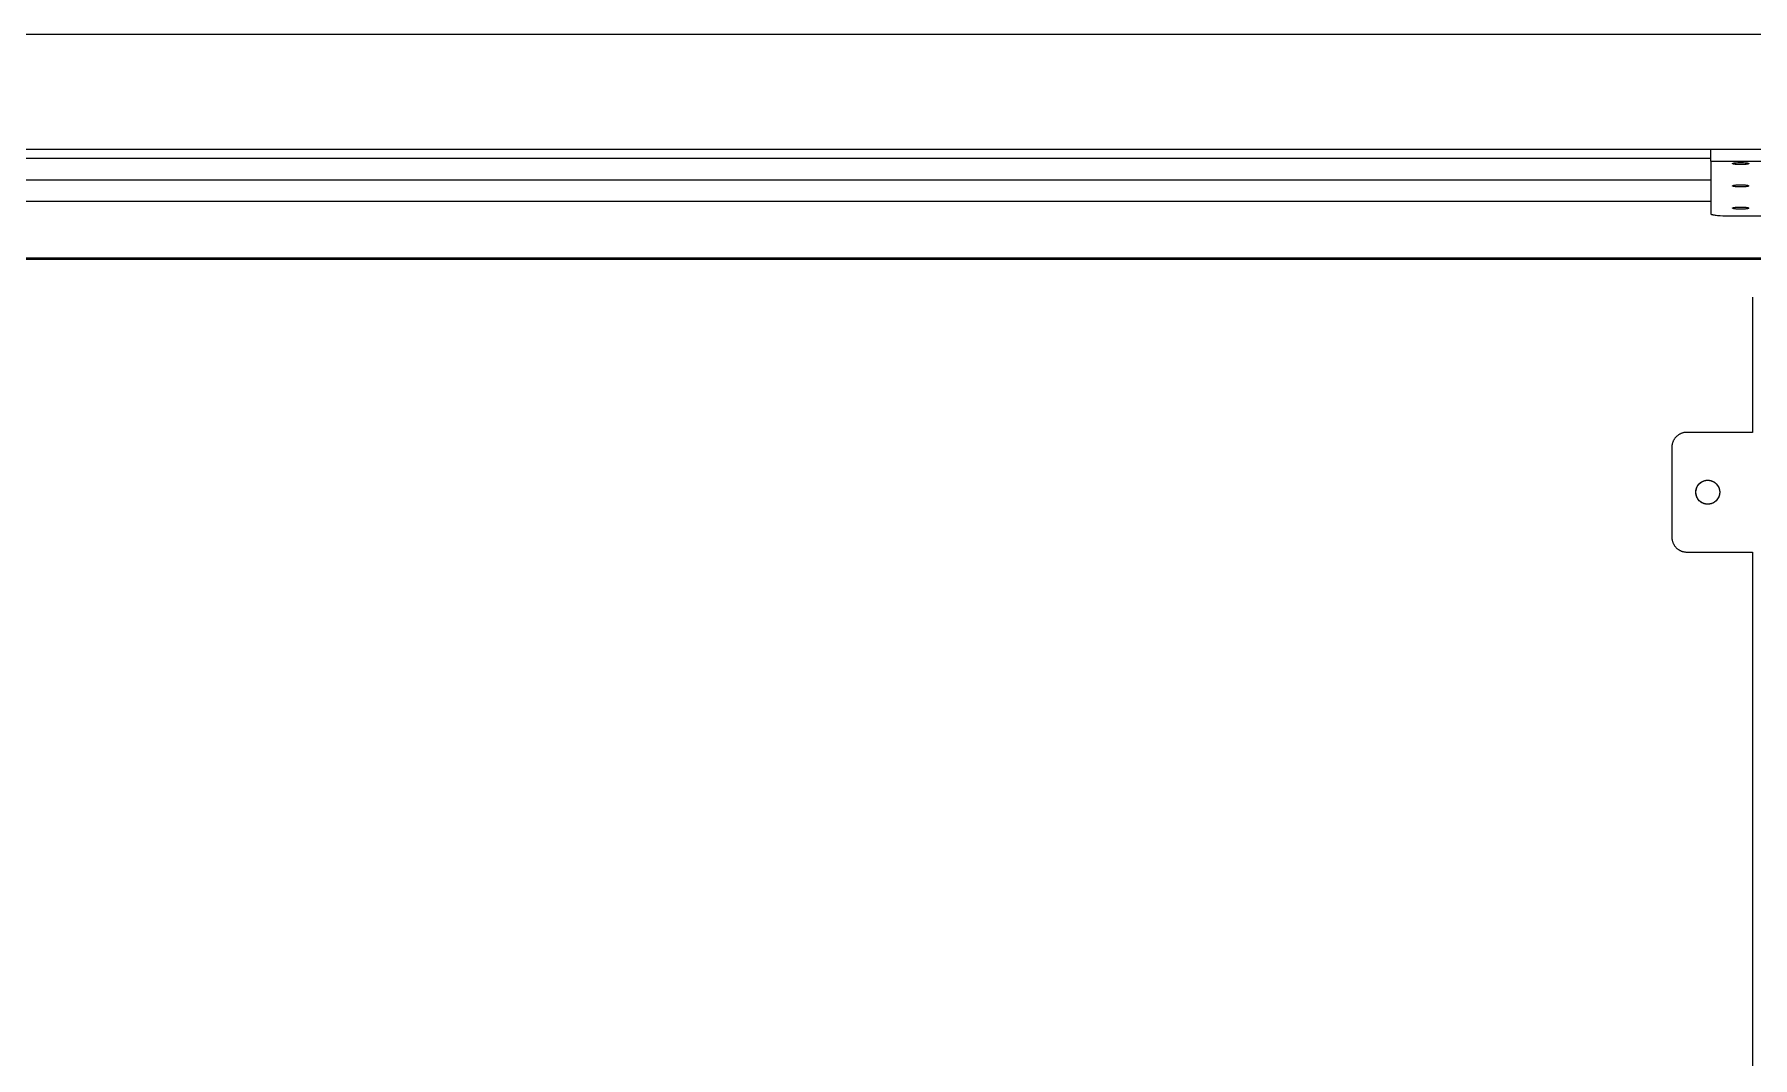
# Model space of a CAD drawing. Header units: inches. Extents: x -12 to 176, y -4 to 123.
# Drawn here: x 13.36 to 35.97, y 9.95 to 23.41 of the extents above; entities that cross this region are included whole.
import ezdxf

# ---------------------------------------------------------------- set-up
doc = ezdxf.new("R2010")
doc.units = ezdxf.units.IN
doc.layers.add('ZANO_R', color=7, linetype='Continuous', lineweight=0)

msp = doc.modelspace()

# ---------------------------------------------------------------- linework, layer by layer
at = {"layer": 'ZANO_R'}
for p, q in [((71.91337, 23.40652), (1.28338, 23.40652)), ((1.28338, 21.89704), (35.41727, 21.89704)), ((35.41727, 21.77205), (4.51173, 21.77205)), ((35.41727, 21.89704), (37.77948, 21.89704)), ((35.41727, 21.73815), (35.41727, 21.89704)), ((35.41727, 21.73815), (35.41727, 21.04739)), ((35.41727, 21.73815), (37.77948, 21.73815)), ((35.70467, 21.70715), (35.70468, 21.70722)), ((35.70467, 21.70707), (35.70467, 21.70715)), ((35.70467, 21.70699), (35.70467, 21.70707)), ((35.70468, 21.70691), (35.70467, 21.70699)), ((35.70468, 21.70722), (35.70469, 21.7073)), ((35.70469, 21.70683), (35.70468, 21.70691)), ((35.70469, 21.7073), (35.7047, 21.70738)), ((35.7047, 21.70675), (35.70469, 21.70683)), ((35.7047, 21.70738), (35.70471, 21.70746)), ((35.70471, 21.70668), (35.7047, 21.70675)), ((35.70471, 21.70746), (35.70473, 21.70754)), ((35.70473, 21.7066), (35.70471, 21.70668)), ((35.70473, 21.70754), (35.70475, 21.70762)), ((35.70475, 21.70652), (35.70473, 21.7066)), ((35.70475, 21.70762), (35.70478, 21.7077)), ((35.70478, 21.70644), (35.70475, 21.70652)), ((35.70478, 21.7077), (35.7048, 21.70778)), ((35.7048, 21.70636), (35.70478, 21.70644)), ((35.7048, 21.70778), (35.70484, 21.70786)), ((35.70484, 21.70628), (35.7048, 21.70636)), ((35.70484, 21.70786), (35.70487, 21.70794)), ((35.70487, 21.7062), (35.70484, 21.70628)), ((35.70487, 21.70794), (35.70491, 21.70802)), ((35.70491, 21.70612), (35.70487, 21.7062)), ((35.70491, 21.70802), (35.70495, 21.7081)), ((35.70495, 21.70604), (35.70491, 21.70612)), ((35.70495, 21.7081), (35.705, 21.70818)), ((35.705, 21.70596), (35.70495, 21.70604)), ((35.705, 21.70818), (35.70505, 21.70826)), ((35.70505, 21.70588), (35.705, 21.70596)), ((35.70505, 21.70826), (35.7051, 21.70834)), ((35.7051, 21.7058), (35.70505, 21.70588)), ((35.7051, 21.70834), (35.70516, 21.70842)), ((35.70516, 21.70572), (35.7051, 21.7058)), ((35.70516, 21.70842), (35.70522, 21.7085)), ((35.70522, 21.70564), (35.70516, 21.70572)), ((35.70522, 21.7085), (35.70528, 21.70858)), ((35.70528, 21.70556), (35.70522, 21.70564)), ((35.70528, 21.70858), (35.70535, 21.70866)), ((35.70535, 21.70547), (35.70528, 21.70556)), ((35.70535, 21.70866), (35.70542, 21.70874)), ((35.70542, 21.70539), (35.70535, 21.70547)), ((35.70542, 21.70874), (35.70549, 21.70882)), ((35.70549, 21.70531), (35.70542, 21.70539)), ((35.70549, 21.70882), (35.70557, 21.7089)), ((35.70557, 21.70523), (35.70549, 21.70531)), ((35.70557, 21.7089), (35.70565, 21.70899)), ((35.70565, 21.70515), (35.70557, 21.70523)), ((35.70565, 21.70899), (35.70574, 21.70907)), ((35.70574, 21.70507), (35.70565, 21.70515)), ((35.70574, 21.70907), (35.70583, 21.70915)), ((35.70583, 21.70499), (35.70574, 21.70507)), ((35.70583, 21.70915), (35.70592, 21.70923)), ((35.70592, 21.70491), (35.70583, 21.70499)), ((35.70592, 21.70923), (35.70602, 21.70931)), ((35.70602, 21.70482), (35.70592, 21.70491)), ((35.70602, 21.70931), (35.70612, 21.70939)), ((35.70612, 21.70474), (35.70602, 21.70482)), ((35.70612, 21.70939), (35.70622, 21.70948)), ((35.70622, 21.70466), (35.70612, 21.70474)), ((35.70622, 21.70948), (35.70645, 21.70964)), ((35.70645, 21.7045), (35.70622, 21.70466)), ((35.70645, 21.70964), (35.70668, 21.7098)), ((35.70668, 21.70433), (35.70645, 21.7045)), ((35.70668, 21.7098), (35.70693, 21.70997)), ((35.70693, 21.70417), (35.70668, 21.70433)), ((35.70693, 21.70997), (35.7072, 21.71013)), ((35.7072, 21.704), (35.70693, 21.70417)), ((35.7072, 21.71013), (35.70748, 21.7103)), ((35.70748, 21.70384), (35.7072, 21.704)), ((35.70748, 21.7103), (35.70778, 21.71046)), ((35.70778, 21.70367), (35.70748, 21.70384)), ((35.70778, 21.71046), (35.7081, 21.71063)), ((35.7081, 21.70351), (35.70778, 21.70367)), ((35.7081, 21.71063), (35.70843, 21.71079)), ((35.70843, 21.70334), (35.7081, 21.70351)), ((35.70843, 21.71079), (35.70877, 21.71096)), ((35.70877, 21.70318), (35.70843, 21.70334)), ((35.70877, 21.71096), (35.70952, 21.71129)), ((35.70952, 21.70285), (35.70877, 21.70318)), ((35.70952, 21.71129), (35.71032, 21.71162)), ((35.71032, 21.70252), (35.70952, 21.70285)), ((35.71032, 21.71162), (35.7112, 21.71194)), ((35.7112, 21.70219), (35.71032, 21.70252)), ((35.7112, 21.71194), (35.71213, 21.71227)), ((35.71213, 21.70186), (35.7112, 21.70219)), ((35.71213, 21.71227), (35.71314, 21.7126)), ((35.71314, 21.70154), (35.71213, 21.70186)), ((35.71314, 21.7126), (35.71421, 21.71292)), ((35.71421, 21.70122), (35.71314, 21.70154)), ((35.71421, 21.71292), (35.71655, 21.71356)), ((35.71655, 21.70058), (35.71421, 21.70122)), ((35.71655, 21.71356), (35.71914, 21.71419)), ((35.71914, 21.71419), (35.722, 21.7148)), ((35.722, 21.7148), (35.7251, 21.7154)), ((35.7251, 21.7154), (35.72844, 21.71598)), ((35.72844, 21.71598), (35.7358, 21.71706)), ((35.7358, 21.71706), (35.74397, 21.71804)), ((35.74397, 21.71804), (35.7528, 21.7189)), ((35.7528, 21.7189), (35.77184, 21.72021)), ((35.77184, 21.72021), (35.79163, 21.72097)), ((35.79163, 21.72097), (35.81097, 21.7212)), ((35.81097, 21.7212), (35.83031, 21.72097)), ((35.83031, 21.72097), (35.8501, 21.72021)), ((35.8501, 21.72021), (35.86914, 21.7189)), ((35.86914, 21.7189), (35.87797, 21.71804)), ((35.87797, 21.71804), (35.88613, 21.71706)), ((35.88613, 21.71706), (35.8935, 21.71598)), ((35.8935, 21.71598), (35.89684, 21.7154)), ((35.89684, 21.7154), (35.89994, 21.7148)), ((35.89994, 21.7148), (35.9028, 21.71419)), ((35.9028, 21.71419), (35.90539, 21.71356)), ((35.90539, 21.71356), (35.90773, 21.71292)), ((35.90773, 21.70122), (35.90539, 21.70058)), ((35.90773, 21.71292), (35.9088, 21.7126)), ((35.9088, 21.70154), (35.90773, 21.70122)), ((35.9088, 21.7126), (35.90981, 21.71227)), ((35.90981, 21.70186), (35.9088, 21.70154)), ((35.90981, 21.71227), (35.91074, 21.71194)), ((35.91074, 21.70219), (35.90981, 21.70186)), ((35.91074, 21.71194), (35.91162, 21.71162)), ((35.91162, 21.70252), (35.91074, 21.70219)), ((35.91162, 21.71162), (35.91242, 21.71129)), ((35.91242, 21.70285), (35.91162, 21.70252)), ((35.91242, 21.71129), (35.91317, 21.71096)), ((35.91317, 21.70318), (35.91242, 21.70285)), ((35.91317, 21.71096), (35.91351, 21.71079)), ((35.91351, 21.70334), (35.91317, 21.70318)), ((35.91351, 21.71079), (35.91384, 21.71063)), ((35.91384, 21.70351), (35.91351, 21.70334)), ((35.91384, 21.71063), (35.91416, 21.71046)), ((35.91416, 21.70367), (35.91384, 21.70351)), ((35.91416, 21.71046), (35.91446, 21.7103)), ((35.91446, 21.70384), (35.91416, 21.70367)), ((35.91446, 21.7103), (35.91474, 21.71013)), ((35.91474, 21.704), (35.91446, 21.70384)), ((35.91474, 21.71013), (35.91501, 21.70997)), ((35.91501, 21.70417), (35.91474, 21.704)), ((35.91501, 21.70997), (35.91526, 21.7098)), ((35.91526, 21.70433), (35.91501, 21.70417)), ((35.91526, 21.7098), (35.91549, 21.70964)), ((35.91549, 21.7045), (35.91526, 21.70433)), ((35.91549, 21.70964), (35.91572, 21.70948)), ((35.91572, 21.70466), (35.91549, 21.7045)), ((35.91572, 21.70948), (35.91582, 21.70939)), ((35.91582, 21.70474), (35.91572, 21.70466)), ((35.91582, 21.70939), (35.91592, 21.70931)), ((35.91592, 21.70482), (35.91582, 21.70474)), ((35.91592, 21.70931), (35.91602, 21.70923)), ((35.91602, 21.70491), (35.91592, 21.70482)), ((35.91602, 21.70923), (35.91611, 21.70915)), ((35.91611, 21.70499), (35.91602, 21.70491)), ((35.91611, 21.70915), (35.9162, 21.70907)), ((35.9162, 21.70507), (35.91611, 21.70499)), ((35.9162, 21.70907), (35.91629, 21.70899)), ((35.91629, 21.70515), (35.9162, 21.70507)), ((35.91629, 21.70899), (35.91637, 21.7089)), ((35.91637, 21.70523), (35.91629, 21.70515)), ((35.91637, 21.7089), (35.91645, 21.70882)), ((35.91645, 21.70531), (35.91637, 21.70523)), ((35.91645, 21.70882), (35.91652, 21.70874)), ((35.91652, 21.70539), (35.91645, 21.70531)), ((35.91652, 21.70874), (35.91659, 21.70866)), ((35.91659, 21.70547), (35.91652, 21.70539)), ((35.91659, 21.70866), (35.91666, 21.70858)), ((35.91666, 21.70556), (35.91659, 21.70547)), ((35.91666, 21.70858), (35.91672, 21.7085)), ((35.91672, 21.70564), (35.91666, 21.70556)), ((35.91672, 21.7085), (35.91678, 21.70842)), ((35.91678, 21.70572), (35.91672, 21.70564)), ((35.91678, 21.70842), (35.91684, 21.70834)), ((35.91684, 21.7058), (35.91678, 21.70572)), ((35.91684, 21.70834), (35.91689, 21.70826)), ((35.91689, 21.70588), (35.91684, 21.7058)), ((35.91689, 21.70826), (35.91694, 21.70818)), ((35.91694, 21.70596), (35.91689, 21.70588)), ((35.91694, 21.70818), (35.91699, 21.7081)), ((35.91699, 21.70604), (35.91694, 21.70596)), ((35.91699, 21.7081), (35.91703, 21.70802)), ((35.91703, 21.70612), (35.91699, 21.70604)), ((35.91703, 21.70802), (35.91707, 21.70794)), ((35.91707, 21.7062), (35.91703, 21.70612)), ((35.91707, 21.70794), (35.9171, 21.70786)), ((35.9171, 21.70628), (35.91707, 21.7062)), ((35.9171, 21.70786), (35.91714, 21.70778)), ((35.91714, 21.70636), (35.9171, 21.70628)), ((35.91714, 21.70778), (35.91716, 21.7077)), ((35.91716, 21.70644), (35.91714, 21.70636)), ((35.91716, 21.7077), (35.91719, 21.70762)), ((35.91719, 21.70652), (35.91716, 21.70644)), ((35.91719, 21.70762), (35.91721, 21.70754)), ((35.91721, 21.7066), (35.91719, 21.70652)), ((35.91721, 21.70754), (35.91723, 21.70746)), ((35.91723, 21.70668), (35.91721, 21.7066)), ((35.91723, 21.70746), (35.91724, 21.70738)), ((35.91724, 21.70675), (35.91723, 21.70668)), ((35.91724, 21.70738), (35.91725, 21.7073)), ((35.91725, 21.70683), (35.91724, 21.70675)), ((35.91725, 21.7073), (35.91726, 21.70722)), ((35.91726, 21.70691), (35.91725, 21.70683)), ((35.91726, 21.70722), (35.91727, 21.70715)), ((35.91727, 21.70699), (35.91726, 21.70691)), ((35.91727, 21.70715), (35.91727, 21.70707)), ((35.91727, 21.70707), (35.91727, 21.70699)), ((35.41727, 21.48933), (4.51173, 21.48933)), ((35.71914, 21.69995), (35.71655, 21.70058)), ((35.722, 21.69933), (35.71914, 21.69995)), ((35.7251, 21.69874), (35.722, 21.69933)), ((35.72844, 21.69816), (35.7251, 21.69874)), ((35.7358, 21.69707), (35.72844, 21.69816)), ((35.74397, 21.69609), (35.7358, 21.69707)), ((35.7528, 21.69524), (35.74397, 21.69609)), ((35.77184, 21.69392), (35.7528, 21.69524)), ((35.79163, 21.69317), (35.77184, 21.69392)), ((35.81097, 21.69293), (35.79163, 21.69317)), ((35.83031, 21.69317), (35.81097, 21.69293)), ((35.8501, 21.69392), (35.83031, 21.69317)), ((35.86914, 21.69524), (35.8501, 21.69392)), ((35.87797, 21.69609), (35.86914, 21.69524)), ((35.88613, 21.69707), (35.87797, 21.69609)), ((35.8935, 21.69816), (35.88613, 21.69707)), ((35.89684, 21.69874), (35.8935, 21.69816)), ((35.89994, 21.69933), (35.89684, 21.69874)), ((35.9028, 21.69995), (35.89994, 21.69933)), ((35.90539, 21.70058), (35.9028, 21.69995)), ((35.70467, 21.41396), (35.70468, 21.41404)), ((35.70467, 21.41388), (35.70467, 21.41396)), ((35.70467, 21.4138), (35.70467, 21.41388)), ((35.70468, 21.41372), (35.70467, 21.4138)), ((35.70468, 21.41404), (35.70469, 21.41411)), ((35.70469, 21.41364), (35.70468, 21.41372)), ((35.70469, 21.41411), (35.7047, 21.41419)), ((35.7047, 21.41357), (35.70469, 21.41364)), ((35.7047, 21.41419), (35.70471, 21.41427)), ((35.70471, 21.41349), (35.7047, 21.41357)), ((35.70471, 21.41427), (35.70473, 21.41435)), ((35.70473, 21.41341), (35.70471, 21.41349)), ((35.70473, 21.41435), (35.70475, 21.41443)), ((35.70475, 21.41333), (35.70473, 21.41341)), ((35.70475, 21.41443), (35.70478, 21.41451)), ((35.70478, 21.41325), (35.70475, 21.41333)), ((35.70478, 21.41451), (35.7048, 21.41459)), ((35.7048, 21.41317), (35.70478, 21.41325)), ((35.7048, 21.41459), (35.70484, 21.41467)), ((35.70484, 21.41309), (35.7048, 21.41317)), ((35.70484, 21.41467), (35.70487, 21.41475)), ((35.70487, 21.41301), (35.70484, 21.41309)), ((35.70487, 21.41475), (35.70491, 21.41483)), ((35.70491, 21.41293), (35.70487, 21.41301)), ((35.70491, 21.41483), (35.70495, 21.41491)), ((35.70495, 21.41285), (35.70491, 21.41293)), ((35.70495, 21.41491), (35.705, 21.41499)), ((35.705, 21.41277), (35.70495, 21.41285)), ((35.705, 21.41499), (35.70505, 21.41507)), ((35.70505, 21.41269), (35.705, 21.41277)), ((35.70505, 21.41507), (35.7051, 21.41515)), ((35.7051, 21.41261), (35.70505, 21.41269)), ((35.7051, 21.41515), (35.70516, 21.41523)), ((35.70516, 21.41253), (35.7051, 21.41261)), ((35.70516, 21.41523), (35.70522, 21.41531)), ((35.70522, 21.41245), (35.70516, 21.41253)), ((35.70522, 21.41531), (35.70528, 21.41539)), ((35.70528, 21.41237), (35.70522, 21.41245)), ((35.70528, 21.41539), (35.70535, 21.41547)), ((35.70535, 21.41229), (35.70528, 21.41237)), ((35.70535, 21.41547), (35.70542, 21.41555)), ((35.70542, 21.41221), (35.70535, 21.41229)), ((35.70542, 21.41555), (35.70549, 21.41564)), ((35.70549, 21.41212), (35.70542, 21.41221)), ((35.70549, 21.41564), (35.70557, 21.41572)), ((35.70557, 21.41204), (35.70549, 21.41212)), ((35.70557, 21.41572), (35.70565, 21.4158)), ((35.70565, 21.41196), (35.70557, 21.41204)), ((35.70565, 21.4158), (35.70574, 21.41588)), ((35.70574, 21.41188), (35.70565, 21.41196)), ((35.70574, 21.41588), (35.70583, 21.41596)), ((35.70583, 21.4118), (35.70574, 21.41188)), ((35.70583, 21.41596), (35.70592, 21.41604)), ((35.70592, 21.41172), (35.70583, 21.4118)), ((35.70592, 21.41604), (35.70602, 21.41612)), ((35.70602, 21.41164), (35.70592, 21.41172)), ((35.70602, 21.41612), (35.70612, 21.41621)), ((35.70612, 21.41155), (35.70602, 21.41164)), ((35.70612, 21.41621), (35.70622, 21.41629)), ((35.70622, 21.41147), (35.70612, 21.41155)), ((35.70622, 21.41629), (35.70645, 21.41645)), ((35.70645, 21.41131), (35.70622, 21.41147)), ((35.70645, 21.41645), (35.70668, 21.41662)), ((35.70668, 21.41114), (35.70645, 21.41131)), ((35.70668, 21.41662), (35.70693, 21.41678)), ((35.70693, 21.41098), (35.70668, 21.41114)), ((35.70693, 21.41678), (35.7072, 21.41694)), ((35.7072, 21.41081), (35.70693, 21.41098)), ((35.7072, 21.41694), (35.70748, 21.41711)), ((35.70748, 21.41065), (35.7072, 21.41081)), ((35.70748, 21.41711), (35.70778, 21.41727)), ((35.70778, 21.41048), (35.70748, 21.41065)), ((35.70778, 21.41727), (35.7081, 21.41744)), ((35.7081, 21.41032), (35.70778, 21.41048)), ((35.7081, 21.41744), (35.70843, 21.4176)), ((35.70843, 21.41015), (35.7081, 21.41032)), ((35.70843, 21.4176), (35.70877, 21.41777)), ((35.70877, 21.40999), (35.70843, 21.41015)), ((35.70877, 21.41777), (35.70952, 21.4181)), ((35.70952, 21.40966), (35.70877, 21.40999)), ((35.70952, 21.4181), (35.71032, 21.41843)), ((35.71032, 21.40933), (35.70952, 21.40966)), ((35.71032, 21.41843), (35.7112, 21.41876)), ((35.7112, 21.409), (35.71032, 21.40933)), ((35.7112, 21.41876), (35.71213, 21.41908)), ((35.71213, 21.40868), (35.7112, 21.409)), ((35.71213, 21.41908), (35.71314, 21.41941)), ((35.71314, 21.40835), (35.71213, 21.40868)), ((35.71314, 21.41941), (35.71421, 21.41973)), ((35.71421, 21.40803), (35.71314, 21.40835)), ((35.71421, 21.41973), (35.71655, 21.42037)), ((35.71655, 21.40739), (35.71421, 21.40803)), ((35.71655, 21.42037), (35.71914, 21.421)), ((35.71914, 21.40676), (35.71655, 21.40739)), ((35.71914, 21.421), (35.722, 21.42161)), ((35.722, 21.40614), (35.71914, 21.40676)), ((35.722, 21.42161), (35.7251, 21.42221)), ((35.7251, 21.40555), (35.722, 21.40614)), ((35.7251, 21.42221), (35.72844, 21.42279)), ((35.72844, 21.40497), (35.7251, 21.40555)), ((35.72844, 21.42279), (35.7358, 21.42388)), ((35.7358, 21.40388), (35.72844, 21.40497)), ((35.7358, 21.42388), (35.74397, 21.42485)), ((35.74397, 21.40291), (35.7358, 21.40388)), ((35.74397, 21.42485), (35.7528, 21.42571)), ((35.7528, 21.40205), (35.74397, 21.40291)), ((35.7528, 21.42571), (35.77184, 21.42702)), ((35.77184, 21.40074), (35.7528, 21.40205)), ((35.77184, 21.42702), (35.79163, 21.42778)), ((35.79163, 21.39998), (35.77184, 21.40074)), ((35.79163, 21.42778), (35.81097, 21.42802)), ((35.81097, 21.39974), (35.79163, 21.39998)), ((35.81097, 21.42802), (35.83031, 21.42778)), ((35.83031, 21.39998), (35.81097, 21.39974)), ((35.83031, 21.42778), (35.8501, 21.42702)), ((35.8501, 21.40074), (35.83031, 21.39998)), ((35.8501, 21.42702), (35.86914, 21.42571)), ((35.86914, 21.40205), (35.8501, 21.40074)), ((35.86914, 21.42571), (35.87797, 21.42485)), ((35.87797, 21.40291), (35.86914, 21.40205)), ((35.87797, 21.42485), (35.88613, 21.42388)), ((35.88613, 21.40388), (35.87797, 21.40291)), ((35.88613, 21.42388), (35.8935, 21.42279)), ((35.8935, 21.40497), (35.88613, 21.40388)), ((35.8935, 21.42279), (35.89684, 21.42221)), ((35.89684, 21.40555), (35.8935, 21.40497)), ((35.89684, 21.42221), (35.89994, 21.42161)), ((35.89994, 21.40614), (35.89684, 21.40555)), ((35.89994, 21.42161), (35.9028, 21.421)), ((35.9028, 21.40676), (35.89994, 21.40614)), ((35.9028, 21.421), (35.90539, 21.42037)), ((35.90539, 21.40739), (35.9028, 21.40676)), ((35.90539, 21.42037), (35.90773, 21.41973)), ((35.90773, 21.40803), (35.90539, 21.40739)), ((35.90773, 21.41973), (35.9088, 21.41941)), ((35.9088, 21.40835), (35.90773, 21.40803)), ((35.9088, 21.41941), (35.90981, 21.41908)), ((35.90981, 21.40868), (35.9088, 21.40835)), ((35.90981, 21.41908), (35.91074, 21.41876)), ((35.91074, 21.409), (35.90981, 21.40868)), ((35.91074, 21.41876), (35.91162, 21.41843)), ((35.91162, 21.40933), (35.91074, 21.409)), ((35.91162, 21.41843), (35.91242, 21.4181)), ((35.91242, 21.40966), (35.91162, 21.40933)), ((35.91242, 21.4181), (35.91317, 21.41777)), ((35.91317, 21.40999), (35.91242, 21.40966)), ((35.91317, 21.41777), (35.91351, 21.4176)), ((35.91351, 21.41015), (35.91317, 21.40999)), ((35.91351, 21.4176), (35.91384, 21.41744)), ((35.91384, 21.41032), (35.91351, 21.41015)), ((35.91384, 21.41744), (35.91416, 21.41727)), ((35.91416, 21.41048), (35.91384, 21.41032)), ((35.91416, 21.41727), (35.91446, 21.41711)), ((35.91446, 21.41065), (35.91416, 21.41048)), ((35.91446, 21.41711), (35.91474, 21.41694)), ((35.91474, 21.41081), (35.91446, 21.41065)), ((35.91474, 21.41694), (35.91501, 21.41678)), ((35.91501, 21.41098), (35.91474, 21.41081)), ((35.91501, 21.41678), (35.91526, 21.41662)), ((35.91526, 21.41114), (35.91501, 21.41098)), ((35.91526, 21.41662), (35.91549, 21.41645)), ((35.91549, 21.41131), (35.91526, 21.41114)), ((35.91549, 21.41645), (35.91572, 21.41629)), ((35.91572, 21.41147), (35.91549, 21.41131)), ((35.91572, 21.41629), (35.91582, 21.41621)), ((35.91582, 21.41155), (35.91572, 21.41147)), ((35.91582, 21.41621), (35.91592, 21.41612)), ((35.91592, 21.41164), (35.91582, 21.41155)), ((35.91592, 21.41612), (35.91602, 21.41604)), ((35.91602, 21.41172), (35.91592, 21.41164)), ((35.91602, 21.41604), (35.91611, 21.41596)), ((35.91611, 21.4118), (35.91602, 21.41172)), ((35.91611, 21.41596), (35.9162, 21.41588)), ((35.9162, 21.41188), (35.91611, 21.4118)), ((35.9162, 21.41588), (35.91629, 21.4158)), ((35.91629, 21.41196), (35.9162, 21.41188)), ((35.91629, 21.4158), (35.91637, 21.41572)), ((35.91637, 21.41204), (35.91629, 21.41196)), ((35.91637, 21.41572), (35.91645, 21.41564)), ((35.91645, 21.41212), (35.91637, 21.41204)), ((35.91645, 21.41564), (35.91652, 21.41555)), ((35.91652, 21.41221), (35.91645, 21.41212)), ((35.91652, 21.41555), (35.91659, 21.41547)), ((35.91659, 21.41229), (35.91652, 21.41221)), ((35.91659, 21.41547), (35.91666, 21.41539)), ((35.91666, 21.41237), (35.91659, 21.41229)), ((35.91666, 21.41539), (35.91672, 21.41531)), ((35.91672, 21.41245), (35.91666, 21.41237)), ((35.91672, 21.41531), (35.91678, 21.41523)), ((35.91678, 21.41253), (35.91672, 21.41245)), ((35.91678, 21.41523), (35.91684, 21.41515)), ((35.91684, 21.41261), (35.91678, 21.41253)), ((35.91684, 21.41515), (35.91689, 21.41507)), ((35.91689, 21.41269), (35.91684, 21.41261)), ((35.91689, 21.41507), (35.91694, 21.41499)), ((35.91694, 21.41277), (35.91689, 21.41269)), ((35.91694, 21.41499), (35.91699, 21.41491)), ((35.91699, 21.41285), (35.91694, 21.41277)), ((35.91699, 21.41491), (35.91703, 21.41483)), ((35.91703, 21.41293), (35.91699, 21.41285)), ((35.91703, 21.41483), (35.91707, 21.41475)), ((35.91707, 21.41301), (35.91703, 21.41293)), ((35.91707, 21.41475), (35.9171, 21.41467)), ((35.9171, 21.41309), (35.91707, 21.41301)), ((35.9171, 21.41467), (35.91714, 21.41459)), ((35.91714, 21.41317), (35.9171, 21.41309)), ((35.91714, 21.41459), (35.91716, 21.41451)), ((35.91716, 21.41325), (35.91714, 21.41317)), ((35.91716, 21.41451), (35.91719, 21.41443)), ((35.91719, 21.41333), (35.91716, 21.41325)), ((35.91719, 21.41443), (35.91721, 21.41435)), ((35.91721, 21.41341), (35.91719, 21.41333)), ((35.91721, 21.41435), (35.91723, 21.41427)), ((35.91723, 21.41349), (35.91721, 21.41341)), ((35.91723, 21.41427), (35.91724, 21.41419)), ((35.91724, 21.41357), (35.91723, 21.41349)), ((35.91724, 21.41419), (35.91725, 21.41411)), ((35.91725, 21.41364), (35.91724, 21.41357)), ((35.91725, 21.41411), (35.91726, 21.41404)), ((35.91726, 21.41372), (35.91725, 21.41364)), ((35.91726, 21.41404), (35.91727, 21.41396)), ((35.91727, 21.4138), (35.91726, 21.41372)), ((35.91727, 21.41396), (35.91727, 21.41388)), ((35.91727, 21.41388), (35.91727, 21.4138)), ((35.41727, 21.20661), (4.51173, 21.20661)), ((35.41727, 21.04739), (35.41727, 21.04725)), ((35.41727, 21.04725), (35.41728, 21.0471)), ((35.41728, 21.0471), (35.4173, 21.04696)), ((35.4173, 21.04696), (35.41732, 21.04681)), ((35.41732, 21.04681), (35.41734, 21.04667)), ((35.41734, 21.04667), (35.41738, 21.04652)), ((35.41738, 21.04652), (35.41742, 21.04637)), ((35.41742, 21.04637), (35.41746, 21.04623)), ((35.41746, 21.04623), (35.41752, 21.04608)), ((35.41752, 21.04608), (35.41758, 21.04593)), ((35.41758, 21.04593), (35.41764, 21.04578)), ((35.41764, 21.04578), (35.41771, 21.04564)), ((35.41771, 21.04564), (35.41779, 21.04549)), ((35.41779, 21.04549), (35.41788, 21.04534)), ((35.41788, 21.04534), (35.41797, 21.04519)), ((35.41797, 21.04519), (35.41806, 21.04504)), ((35.41806, 21.04504), (35.41817, 21.04489)), ((35.41817, 21.04489), (35.41828, 21.04474)), ((35.41828, 21.04474), (35.4184, 21.04459)), ((35.4184, 21.04459), (35.41852, 21.04444)), ((35.41852, 21.04444), (35.41865, 21.04429)), ((35.41865, 21.04429), (35.41879, 21.04414)), ((35.41879, 21.04414), (35.41894, 21.04399)), ((35.41894, 21.04399), (35.41909, 21.04384)), ((35.41909, 21.04384), (35.41925, 21.04369)), ((35.41925, 21.04369), (35.41941, 21.04354)), ((35.41941, 21.04354), (35.41959, 21.04339)), ((35.41959, 21.04339), (35.41977, 21.04324)), ((35.41977, 21.04324), (35.41995, 21.04309)), ((35.41995, 21.04309), (35.42015, 21.04293)), ((35.42015, 21.04293), (35.42056, 21.04263)), ((35.42056, 21.04263), (35.42099, 21.04233)), ((35.42099, 21.04233), (35.42146, 21.04202)), ((35.42146, 21.04202), (35.42195, 21.04172)), ((35.42195, 21.04172), (35.42248, 21.04141)), ((35.42248, 21.04141), (35.42303, 21.04111)), ((35.42303, 21.04111), (35.42361, 21.0408)), ((35.42361, 21.0408), (35.42423, 21.0405)), ((35.42423, 21.0405), (35.42487, 21.04019)), ((35.42487, 21.04019), (35.42624, 21.03958)), ((35.42624, 21.03958), (35.42774, 21.03897)), ((35.42774, 21.03897), (35.42935, 21.03836)), ((35.42935, 21.03836), (35.43109, 21.03776)), ((35.43109, 21.03776), (35.43295, 21.03716)), ((35.43295, 21.03716), (35.43493, 21.03656)), ((35.43493, 21.03656), (35.43926, 21.03537)), ((35.43926, 21.03537), (35.44407, 21.03421)), ((35.44407, 21.03421), (35.44936, 21.03307)), ((35.44936, 21.03307), (35.4551, 21.03196)), ((35.4551, 21.03196), (35.46129, 21.03089)), ((35.46129, 21.03089), (35.47492, 21.02888)), ((35.47492, 21.02888), (35.49004, 21.02707)), ((35.49004, 21.02707), (35.5064, 21.02548)), ((35.5064, 21.02548), (35.54166, 21.02305)), ((35.54166, 21.02305), (35.5783, 21.02165)), ((35.70467, 21.12077), (35.70468, 21.12085)), ((35.70467, 21.12069), (35.70467, 21.12077)), ((35.70467, 21.12061), (35.70467, 21.12069)), ((35.70468, 21.12053), (35.70467, 21.12061)), ((35.70468, 21.12085), (35.70469, 21.12093)), ((35.70469, 21.12046), (35.70468, 21.12053)), ((35.70469, 21.12093), (35.7047, 21.121)), ((35.7047, 21.12038), (35.70469, 21.12046)), ((35.7047, 21.121), (35.70471, 21.12108)), ((35.70471, 21.1203), (35.7047, 21.12038)), ((35.70471, 21.12108), (35.70473, 21.12116)), ((35.70473, 21.12022), (35.70471, 21.1203)), ((35.70473, 21.12116), (35.70475, 21.12124)), ((35.70475, 21.12014), (35.70473, 21.12022)), ((35.70475, 21.12124), (35.70478, 21.12132)), ((35.70478, 21.12006), (35.70475, 21.12014)), ((35.70478, 21.12132), (35.7048, 21.1214)), ((35.7048, 21.11998), (35.70478, 21.12006)), ((35.7048, 21.1214), (35.70484, 21.12148)), ((35.70484, 21.1199), (35.7048, 21.11998)), ((35.70484, 21.12148), (35.70487, 21.12156)), ((35.70487, 21.11982), (35.70484, 21.1199)), ((35.70487, 21.12156), (35.70491, 21.12164)), ((35.70491, 21.11974), (35.70487, 21.11982)), ((35.70491, 21.12164), (35.70495, 21.12172)), ((35.70495, 21.11966), (35.70491, 21.11974)), ((35.70495, 21.12172), (35.705, 21.1218)), ((35.705, 21.11958), (35.70495, 21.11966)), ((35.705, 21.1218), (35.70505, 21.12188)), ((35.70505, 21.1195), (35.705, 21.11958)), ((35.70505, 21.12188), (35.7051, 21.12196)), ((35.7051, 21.11942), (35.70505, 21.1195)), ((35.7051, 21.12196), (35.70516, 21.12204)), ((35.70516, 21.11934), (35.7051, 21.11942)), ((35.70516, 21.12204), (35.70522, 21.12212)), ((35.70522, 21.11926), (35.70516, 21.11934)), ((35.70522, 21.12212), (35.70528, 21.1222)), ((35.70528, 21.11918), (35.70522, 21.11926)), ((35.70528, 21.1222), (35.70535, 21.12228)), ((35.70535, 21.1191), (35.70528, 21.11918)), ((35.70535, 21.12228), (35.70542, 21.12237)), ((35.70542, 21.11902), (35.70535, 21.1191)), ((35.70542, 21.12237), (35.70549, 21.12245)), ((35.70549, 21.11894), (35.70542, 21.11902)), ((35.70549, 21.12245), (35.70557, 21.12253)), ((35.70557, 21.11885), (35.70549, 21.11894)), ((35.70557, 21.12253), (35.70565, 21.12261)), ((35.70565, 21.11877), (35.70557, 21.11885)), ((35.70565, 21.12261), (35.70574, 21.12269)), ((35.70574, 21.11869), (35.70565, 21.11877)), ((35.70574, 21.12269), (35.70583, 21.12277)), ((35.70583, 21.11861), (35.70574, 21.11869)), ((35.70583, 21.12277), (35.70592, 21.12285)), ((35.70592, 21.11853), (35.70583, 21.11861)), ((35.70592, 21.12285), (35.70602, 21.12294)), ((35.70602, 21.11845), (35.70592, 21.11853)), ((35.70602, 21.12294), (35.70612, 21.12302)), ((35.70612, 21.11836), (35.70602, 21.11845)), ((35.70612, 21.12302), (35.70622, 21.1231)), ((35.70622, 21.11828), (35.70612, 21.11836)), ((35.70622, 21.1231), (35.70645, 21.12326)), ((35.70645, 21.11812), (35.70622, 21.11828)), ((35.70645, 21.12326), (35.70668, 21.12343)), ((35.70668, 21.11795), (35.70645, 21.11812)), ((35.70668, 21.12343), (35.70693, 21.12359)), ((35.70693, 21.11779), (35.70668, 21.11795)), ((35.70693, 21.12359), (35.7072, 21.12376)), ((35.7072, 21.11763), (35.70693, 21.11779)), ((35.7072, 21.12376), (35.70748, 21.12392)), ((35.70748, 21.11746), (35.7072, 21.11763)), ((35.70748, 21.12392), (35.70778, 21.12409)), ((35.70778, 21.1173), (35.70748, 21.11746)), ((35.70778, 21.12409), (35.7081, 21.12425)), ((35.7081, 21.11713), (35.70778, 21.1173)), ((35.7081, 21.12425), (35.70843, 21.12442)), ((35.70843, 21.11697), (35.7081, 21.11713)), ((35.70843, 21.12442), (35.70877, 21.12458)), ((35.70877, 21.1168), (35.70843, 21.11697)), ((35.70877, 21.12458), (35.70952, 21.12491)), ((35.70952, 21.11647), (35.70877, 21.1168)), ((35.70952, 21.12491), (35.71032, 21.12524)), ((35.71032, 21.11614), (35.70952, 21.11647)), ((35.71032, 21.12524), (35.7112, 21.12557)), ((35.7112, 21.11581), (35.71032, 21.11614)), ((35.7112, 21.12557), (35.71213, 21.12589)), ((35.71213, 21.11549), (35.7112, 21.11581)), ((35.71213, 21.12589), (35.71314, 21.12622)), ((35.71314, 21.11516), (35.71213, 21.11549)), ((35.71314, 21.12622), (35.71421, 21.12654)), ((35.71421, 21.11484), (35.71314, 21.11516)), ((35.71421, 21.12654), (35.71655, 21.12718)), ((35.71655, 21.1142), (35.71421, 21.11484)), ((35.71655, 21.12718), (35.71914, 21.12781)), ((35.71914, 21.11357), (35.71655, 21.1142)), ((35.71914, 21.12781), (35.722, 21.12843)), ((35.722, 21.11296), (35.71914, 21.11357)), ((35.722, 21.12843), (35.7251, 21.12902)), ((35.7251, 21.11236), (35.722, 21.11296)), ((35.7251, 21.12902), (35.72844, 21.1296)), ((35.72844, 21.11178), (35.7251, 21.11236)), ((35.72844, 21.1296), (35.7358, 21.13069)), ((35.7358, 21.1107), (35.72844, 21.11178)), ((35.7358, 21.13069), (35.74397, 21.13167)), ((35.74397, 21.10972), (35.7358, 21.1107)), ((35.74397, 21.13167), (35.7528, 21.13252)), ((35.7528, 21.10886), (35.74397, 21.10972)), ((35.7528, 21.13252), (35.77184, 21.13383)), ((35.77184, 21.10755), (35.7528, 21.10886)), ((35.77184, 21.13383), (35.79163, 21.13459)), ((35.79163, 21.10679), (35.77184, 21.10755)), ((35.79163, 21.13459), (35.81097, 21.13483)), ((35.81097, 21.10656), (35.79163, 21.10679)), ((35.81097, 21.13483), (35.83031, 21.13459)), ((35.83031, 21.10679), (35.81097, 21.10656)), ((35.83031, 21.13459), (35.8501, 21.13383)), ((35.8501, 21.10755), (35.83031, 21.10679)), ((35.8501, 21.13383), (35.86914, 21.13252)), ((35.86914, 21.10886), (35.8501, 21.10755)), ((35.86914, 21.13252), (35.87797, 21.13167)), ((35.87797, 21.10972), (35.86914, 21.10886)), ((35.87797, 21.13167), (35.88613, 21.13069)), ((35.88613, 21.1107), (35.87797, 21.10972)), ((35.88613, 21.13069), (35.8935, 21.1296)), ((35.8935, 21.11178), (35.88613, 21.1107)), ((35.8935, 21.1296), (35.89684, 21.12902)), ((35.89684, 21.11236), (35.8935, 21.11178)), ((35.89684, 21.12902), (35.89994, 21.12843)), ((35.89994, 21.11296), (35.89684, 21.11236)), ((35.89994, 21.12843), (35.9028, 21.12781)), ((35.9028, 21.11357), (35.89994, 21.11296)), ((35.9028, 21.12781), (35.90539, 21.12718)), ((35.90539, 21.1142), (35.9028, 21.11357)), ((35.90539, 21.12718), (35.90773, 21.12654)), ((35.90773, 21.11484), (35.90539, 21.1142)), ((35.90773, 21.12654), (35.9088, 21.12622)), ((35.9088, 21.11516), (35.90773, 21.11484)), ((35.9088, 21.12622), (35.90981, 21.12589)), ((35.90981, 21.11549), (35.9088, 21.11516)), ((35.90981, 21.12589), (35.91074, 21.12557)), ((35.91074, 21.11581), (35.90981, 21.11549)), ((35.91074, 21.12557), (35.91162, 21.12524)), ((35.91162, 21.11614), (35.91074, 21.11581)), ((35.91162, 21.12524), (35.91242, 21.12491)), ((35.91242, 21.11647), (35.91162, 21.11614)), ((35.91242, 21.12491), (35.91317, 21.12458)), ((35.91317, 21.1168), (35.91242, 21.11647)), ((35.91317, 21.12458), (35.91351, 21.12442)), ((35.91351, 21.11697), (35.91317, 21.1168)), ((35.91351, 21.12442), (35.91384, 21.12425)), ((35.91384, 21.11713), (35.91351, 21.11697)), ((35.91384, 21.12425), (35.91416, 21.12409)), ((35.91416, 21.1173), (35.91384, 21.11713)), ((35.91416, 21.12409), (35.91446, 21.12392)), ((35.91446, 21.11746), (35.91416, 21.1173)), ((35.91446, 21.12392), (35.91474, 21.12376)), ((35.91474, 21.11763), (35.91446, 21.11746)), ((35.91474, 21.12376), (35.91501, 21.12359)), ((35.91501, 21.11779), (35.91474, 21.11763)), ((35.91501, 21.12359), (35.91526, 21.12343)), ((35.91526, 21.11795), (35.91501, 21.11779)), ((35.91526, 21.12343), (35.91549, 21.12326)), ((35.91549, 21.11812), (35.91526, 21.11795)), ((35.91549, 21.12326), (35.91572, 21.1231)), ((35.91572, 21.11828), (35.91549, 21.11812)), ((35.91572, 21.1231), (35.91582, 21.12302)), ((35.91582, 21.11836), (35.91572, 21.11828)), ((35.91582, 21.12302), (35.91592, 21.12294)), ((35.91592, 21.11845), (35.91582, 21.11836)), ((35.91592, 21.12294), (35.91602, 21.12285)), ((35.91602, 21.11853), (35.91592, 21.11845)), ((35.91602, 21.12285), (35.91611, 21.12277)), ((35.91611, 21.11861), (35.91602, 21.11853)), ((35.91611, 21.12277), (35.9162, 21.12269)), ((35.9162, 21.11869), (35.91611, 21.11861)), ((35.9162, 21.12269), (35.91629, 21.12261)), ((35.91629, 21.11877), (35.9162, 21.11869)), ((35.91629, 21.12261), (35.91637, 21.12253)), ((35.91637, 21.11885), (35.91629, 21.11877)), ((35.91637, 21.12253), (35.91645, 21.12245)), ((35.91645, 21.11894), (35.91637, 21.11885)), ((35.91645, 21.12245), (35.91652, 21.12237)), ((35.91652, 21.11902), (35.91645, 21.11894)), ((35.91652, 21.12237), (35.91659, 21.12228)), ((35.91659, 21.1191), (35.91652, 21.11902)), ((35.91659, 21.12228), (35.91666, 21.1222)), ((35.91666, 21.11918), (35.91659, 21.1191)), ((35.91666, 21.1222), (35.91672, 21.12212)), ((35.91672, 21.11926), (35.91666, 21.11918)), ((35.91672, 21.12212), (35.91678, 21.12204)), ((35.91678, 21.11934), (35.91672, 21.11926)), ((35.91678, 21.12204), (35.91684, 21.12196)), ((35.91684, 21.11942), (35.91678, 21.11934)), ((35.91684, 21.12196), (35.91689, 21.12188)), ((35.91689, 21.1195), (35.91684, 21.11942)), ((35.91689, 21.12188), (35.91694, 21.1218)), ((35.91694, 21.11958), (35.91689, 21.1195)), ((35.91694, 21.1218), (35.91699, 21.12172)), ((35.91699, 21.11966), (35.91694, 21.11958)), ((35.91699, 21.12172), (35.91703, 21.12164)), ((35.91703, 21.11974), (35.91699, 21.11966)), ((35.91703, 21.12164), (35.91707, 21.12156)), ((35.91707, 21.11982), (35.91703, 21.11974)), ((35.91707, 21.12156), (35.9171, 21.12148)), ((35.9171, 21.1199), (35.91707, 21.11982)), ((35.9171, 21.12148), (35.91714, 21.1214)), ((35.91714, 21.11998), (35.9171, 21.1199)), ((35.91714, 21.1214), (35.91716, 21.12132)), ((35.91716, 21.12006), (35.91714, 21.11998)), ((35.91716, 21.12132), (35.91719, 21.12124)), ((35.91719, 21.12014), (35.91716, 21.12006)), ((35.91719, 21.12124), (35.91721, 21.12116)), ((35.91721, 21.12022), (35.91719, 21.12014)), ((35.91721, 21.12116), (35.91723, 21.12108)), ((35.91723, 21.1203), (35.91721, 21.12022)), ((35.91723, 21.12108), (35.91724, 21.121)), ((35.91724, 21.12038), (35.91723, 21.1203)), ((35.91724, 21.121), (35.91725, 21.12093)), ((35.91725, 21.12046), (35.91724, 21.12038)), ((35.91725, 21.12093), (35.91726, 21.12085)), ((35.91726, 21.12053), (35.91725, 21.12046)), ((35.91726, 21.12085), (35.91727, 21.12077)), ((35.91727, 21.12061), (35.91726, 21.12053)), ((35.91727, 21.12077), (35.91727, 21.12069)), ((35.91727, 21.12069), (35.91727, 21.12061)), ((35.5783, 21.02165), (35.61412, 21.02122)), ((35.61412, 21.02122), (36.40152, 21.02122)), ((3.52747, 20.44977), (36.40152, 20.44977)), ((35.96857, 19.94995), (35.96845, 19.94323)), ((35.96845, 19.94323), (35.96845, 18.17158)), ((34.94149, 18.08825), (34.9377, 18.08269)), ((34.94546, 18.09367), (34.94149, 18.08825)), ((34.94961, 18.09896), (34.94546, 18.09367)), ((34.95394, 18.1041), (34.94961, 18.09896)), ((34.95844, 18.10909), (34.95394, 18.1041)), ((34.96311, 18.11392), (34.95844, 18.10909)), ((34.96795, 18.11859), (34.96311, 18.11392)), ((34.97294, 18.1231), (34.96795, 18.11859)), ((34.97808, 18.12743), (34.97294, 18.1231)), ((34.98336, 18.13158), (34.97808, 18.12743)), ((34.98879, 18.13555), (34.98336, 18.13158)), ((34.99434, 18.13933), (34.98879, 18.13555)), ((35.00003, 18.14292), (34.99434, 18.13933)), ((35.00583, 18.14631), (35.00003, 18.14292)), ((35.01174, 18.14951), (35.00583, 18.14631)), ((35.01776, 18.1525), (35.01174, 18.14951)), ((35.02388, 18.15528), (35.01776, 18.1525)), ((35.03009, 18.15785), (35.02388, 18.15528)), ((35.03639, 18.16021), (35.03009, 18.15785)), ((35.04276, 18.16235), (35.03639, 18.16021)), ((35.0492, 18.16428), (35.04276, 18.16235)), ((35.0557, 18.16598), (35.0492, 18.16428)), ((35.06226, 18.16746), (35.0557, 18.16598)), ((35.06886, 18.16872), (35.06226, 18.16746)), ((35.0755, 18.16974), (35.06886, 18.16872)), ((35.08218, 18.17055), (35.0755, 18.16974)), ((35.08887, 18.17112), (35.08218, 18.17055)), ((35.09559, 18.17146), (35.08887, 18.17112)), ((35.10231, 18.17158), (35.09559, 18.17146)), ((35.96845, 18.17158), (35.10231, 18.17158)), ((34.90557, 17.98145), (34.90546, 17.97473)), ((34.90546, 17.97473), (34.90546, 16.79362)), ((34.90592, 17.98816), (34.90557, 17.98145)), ((34.90649, 17.99486), (34.90592, 17.98816)), ((34.90729, 18.00153), (34.90649, 17.99486)), ((34.90832, 18.00817), (34.90729, 18.00153)), ((34.90957, 18.01478), (34.90832, 18.00817)), ((34.91105, 18.02133), (34.90957, 18.01478)), ((34.91276, 18.02784), (34.91105, 18.02133)), ((34.91468, 18.03428), (34.91276, 18.02784)), ((34.91682, 18.04065), (34.91468, 18.03428)), ((34.91918, 18.04694), (34.91682, 18.04065)), ((34.92175, 18.05315), (34.91918, 18.04694)), ((34.92454, 18.05927), (34.92175, 18.05315)), ((34.92753, 18.06529), (34.92454, 18.05927)), ((34.93072, 18.07121), (34.92753, 18.06529)), ((34.93411, 18.07701), (34.93072, 18.07121)), ((34.9377, 18.08269), (34.93411, 18.07701)), ((35.22126, 17.40046), (35.22192, 17.40585)), ((35.22192, 17.40585), (35.22276, 17.41122)), ((35.22276, 17.41122), (35.22378, 17.41656)), ((35.22378, 17.41656), (35.22499, 17.42186)), ((35.22499, 17.42186), (35.22639, 17.42712)), ((35.22639, 17.42712), (35.22796, 17.43232)), ((35.22796, 17.43232), (35.22971, 17.43747)), ((35.22971, 17.43747), (35.23164, 17.44255)), ((35.23164, 17.44255), (35.23374, 17.44757)), ((35.23374, 17.44757), (35.23601, 17.4525)), ((35.23601, 17.4525), (35.23846, 17.45736)), ((35.23846, 17.45736), (35.24107, 17.46213)), ((35.24107, 17.46213), (35.24384, 17.46681)), ((35.24384, 17.46681), (35.24677, 17.47138)), ((35.24677, 17.47138), (35.24986, 17.47586)), ((35.24986, 17.47586), (35.2531, 17.48022)), ((35.2531, 17.48022), (35.25649, 17.48447)), ((35.25649, 17.48447), (35.26002, 17.4886)), ((35.26002, 17.4886), (35.2637, 17.49261)), ((35.2637, 17.49261), (35.26751, 17.49649)), ((35.26751, 17.49649), (35.27145, 17.50023)), ((35.27145, 17.50023), (35.27552, 17.50384)), ((35.27552, 17.50384), (35.27971, 17.5073)), ((35.27971, 17.5073), (35.28402, 17.51061)), ((35.28402, 17.51061), (35.28844, 17.51378)), ((35.28844, 17.51378), (35.29297, 17.51679)), ((35.29297, 17.51679), (35.29759, 17.51964)), ((35.29759, 17.51964), (35.30232, 17.52233)), ((35.30232, 17.52233), (35.30713, 17.52486)), ((35.30713, 17.52486), (35.31203, 17.52722)), ((35.31203, 17.52722), (35.31701, 17.52941)), ((35.31701, 17.52941), (35.32206, 17.53142)), ((35.32206, 17.53142), (35.32717, 17.53326)), ((35.32717, 17.53326), (35.33235, 17.53492)), ((35.33235, 17.53492), (35.33758, 17.53641)), ((35.33758, 17.53641), (35.34286, 17.53771)), ((35.34286, 17.53771), (35.34818, 17.53883)), ((35.34818, 17.53883), (35.35353, 17.53976)), ((35.35353, 17.53976), (35.35892, 17.54051)), ((35.35892, 17.54051), (35.36432, 17.54107)), ((35.36432, 17.54107), (35.36975, 17.54145)), ((35.36975, 17.54145), (35.37518, 17.54163)), ((35.37518, 17.54163), (35.38062, 17.54163)), ((35.38062, 17.54163), (35.38605, 17.54145)), ((35.38605, 17.54145), (35.39147, 17.54107)), ((35.39147, 17.54107), (35.39688, 17.54051)), ((35.39688, 17.54051), (35.40227, 17.53976)), ((35.40227, 17.53976), (35.40762, 17.53883)), ((35.40762, 17.53883), (35.41294, 17.53771)), ((35.41294, 17.53771), (35.41822, 17.53641)), ((35.41822, 17.53641), (35.42345, 17.53492)), ((35.42345, 17.53492), (35.42863, 17.53326)), ((35.42863, 17.53326), (35.43374, 17.53142)), ((35.43374, 17.53142), (35.43879, 17.52941)), ((35.43879, 17.52941), (35.44377, 17.52722)), ((35.44377, 17.52722), (35.44867, 17.52486)), ((35.44867, 17.52486), (35.45348, 17.52233)), ((35.45348, 17.52233), (35.4582, 17.51964)), ((35.4582, 17.51964), (35.46283, 17.51679)), ((35.46283, 17.51679), (35.46736, 17.51378)), ((35.46736, 17.51378), (35.47178, 17.51061)), ((35.47178, 17.51061), (35.47609, 17.5073)), ((35.47609, 17.5073), (35.48028, 17.50384)), ((35.48028, 17.50384), (35.48435, 17.50023)), ((35.48435, 17.50023), (35.48829, 17.49649)), ((35.48829, 17.49649), (35.4921, 17.49261)), ((35.4921, 17.49261), (35.49577, 17.4886)), ((35.49577, 17.4886), (35.49931, 17.48447)), ((35.49931, 17.48447), (35.5027, 17.48022)), ((35.5027, 17.48022), (35.50594, 17.47586)), ((35.50594, 17.47586), (35.50903, 17.47138)), ((35.50903, 17.47138), (35.51196, 17.46681)), ((35.51196, 17.46681), (35.51473, 17.46213)), ((35.51473, 17.46213), (35.51734, 17.45736)), ((35.51734, 17.45736), (35.51978, 17.4525)), ((35.51978, 17.4525), (35.52206, 17.44757)), ((35.52206, 17.44757), (35.52416, 17.44255)), ((35.52416, 17.44255), (35.52609, 17.43747)), ((35.52609, 17.43747), (35.52784, 17.43232)), ((35.52784, 17.43232), (35.52941, 17.42712)), ((35.52941, 17.42712), (35.5308, 17.42186)), ((35.5308, 17.42186), (35.53201, 17.41656)), ((35.53201, 17.41656), (35.53304, 17.41122)), ((35.53304, 17.41122), (35.53388, 17.40585)), ((35.53388, 17.40585), (35.53454, 17.40046)), ((35.22042, 17.38418), (35.22051, 17.38961)), ((35.22051, 17.37874), (35.22042, 17.38418)), ((35.22051, 17.38961), (35.22079, 17.39504)), ((35.22079, 17.37331), (35.22051, 17.37874)), ((35.22079, 17.39504), (35.22126, 17.40046)), ((35.22126, 17.36789), (35.22079, 17.37331)), ((35.22192, 17.3625), (35.22126, 17.36789)), ((35.22276, 17.35713), (35.22192, 17.3625)), ((35.22378, 17.35179), (35.22276, 17.35713)), ((35.22499, 17.34649), (35.22378, 17.35179)), ((35.22639, 17.34123), (35.22499, 17.34649)), ((35.22796, 17.33603), (35.22639, 17.34123)), ((35.22971, 17.33088), (35.22796, 17.33603)), ((35.23164, 17.3258), (35.22971, 17.33088)), ((35.23374, 17.32079), (35.23164, 17.3258)), ((35.23601, 17.31585), (35.23374, 17.32079)), ((35.23846, 17.31099), (35.23601, 17.31585)), ((35.24107, 17.30622), (35.23846, 17.31099)), ((35.24384, 17.30155), (35.24107, 17.30622)), ((35.24677, 17.29697), (35.24384, 17.30155)), ((35.24986, 17.29249), (35.24677, 17.29697)), ((35.2531, 17.28813), (35.24986, 17.29249)), ((35.25649, 17.28388), (35.2531, 17.28813)), ((35.26002, 17.27975), (35.25649, 17.28388)), ((35.2637, 17.27574), (35.26002, 17.27975)), ((35.26751, 17.27186), (35.2637, 17.27574)), ((35.27145, 17.26812), (35.26751, 17.27186)), ((35.27552, 17.26452), (35.27145, 17.26812)), ((35.27971, 17.26105), (35.27552, 17.26452)), ((35.28402, 17.25774), (35.27971, 17.26105)), ((35.28844, 17.25457), (35.28402, 17.25774)), ((35.29297, 17.25156), (35.28844, 17.25457)), ((35.29759, 17.24871), (35.29297, 17.25156)), ((35.30232, 17.24602), (35.29759, 17.24871)), ((35.30713, 17.24349), (35.30232, 17.24602)), ((35.31203, 17.24113), (35.30713, 17.24349)), ((35.31701, 17.23894), (35.31203, 17.24113)), ((35.32206, 17.23693), (35.31701, 17.23894)), ((35.32717, 17.23509), (35.32206, 17.23693)), ((35.33235, 17.23343), (35.32717, 17.23509)), ((35.33758, 17.23194), (35.33235, 17.23343)), ((35.34286, 17.23064), (35.33758, 17.23194)), ((35.34818, 17.22953), (35.34286, 17.23064)), ((35.35353, 17.22859), (35.34818, 17.22953)), ((35.35892, 17.22784), (35.35353, 17.22859)), ((35.36432, 17.22728), (35.35892, 17.22784)), ((35.36975, 17.22691), (35.36432, 17.22728)), ((35.37518, 17.22672), (35.36975, 17.22691)), ((35.38062, 17.22672), (35.37518, 17.22672)), ((35.38605, 17.22691), (35.38062, 17.22672)), ((35.39147, 17.22728), (35.38605, 17.22691)), ((35.39688, 17.22784), (35.39147, 17.22728)), ((35.40227, 17.22859), (35.39688, 17.22784)), ((35.40762, 17.22953), (35.40227, 17.22859)), ((35.41294, 17.23064), (35.40762, 17.22953)), ((35.41822, 17.23194), (35.41294, 17.23064)), ((35.42345, 17.23343), (35.41822, 17.23194)), ((35.42863, 17.23509), (35.42345, 17.23343)), ((35.43374, 17.23693), (35.42863, 17.23509)), ((35.43879, 17.23894), (35.43374, 17.23693)), ((35.44377, 17.24113), (35.43879, 17.23894)), ((35.44867, 17.24349), (35.44377, 17.24113)), ((35.45348, 17.24602), (35.44867, 17.24349)), ((35.4582, 17.24871), (35.45348, 17.24602)), ((35.46283, 17.25156), (35.4582, 17.24871)), ((35.46736, 17.25457), (35.46283, 17.25156)), ((35.47178, 17.25774), (35.46736, 17.25457)), ((35.47609, 17.26105), (35.47178, 17.25774)), ((35.48028, 17.26452), (35.47609, 17.26105)), ((35.48435, 17.26812), (35.48028, 17.26452)), ((35.48829, 17.27186), (35.48435, 17.26812)), ((35.4921, 17.27574), (35.48829, 17.27186)), ((35.49577, 17.27975), (35.4921, 17.27574)), ((35.49931, 17.28388), (35.49577, 17.27975)), ((35.5027, 17.28813), (35.49931, 17.28388)), ((35.50594, 17.29249), (35.5027, 17.28813)), ((35.50903, 17.29697), (35.50594, 17.29249)), ((35.51196, 17.30155), (35.50903, 17.29697)), ((35.51473, 17.30622), (35.51196, 17.30155)), ((35.51734, 17.31099), (35.51473, 17.30622)), ((35.51978, 17.31585), (35.51734, 17.31099)), ((35.52206, 17.32079), (35.51978, 17.31585)), ((35.52416, 17.3258), (35.52206, 17.32079)), ((35.52609, 17.33088), (35.52416, 17.3258)), ((35.52784, 17.33603), (35.52609, 17.33088)), ((35.52941, 17.34123), (35.52784, 17.33603)), ((35.5308, 17.34649), (35.52941, 17.34123)), ((35.53201, 17.35179), (35.5308, 17.34649)), ((35.53304, 17.35713), (35.53201, 17.35179)), ((35.53388, 17.3625), (35.53304, 17.35713)), ((35.53454, 17.36789), (35.53388, 17.3625)), ((35.53454, 17.40046), (35.535, 17.39504)), ((35.535, 17.37331), (35.53454, 17.36789)), ((35.535, 17.39504), (35.53529, 17.38961)), ((35.53529, 17.37874), (35.535, 17.37331)), ((35.53529, 17.38961), (35.53538, 17.38418)), ((35.53538, 17.38418), (35.53529, 17.37874)), ((34.90546, 16.79362), (34.90557, 16.7869)), ((34.90557, 16.7869), (34.90592, 16.78019)), ((34.90592, 16.78019), (34.90649, 16.77349)), ((34.90649, 16.77349), (34.90729, 16.76682)), ((34.90729, 16.76682), (34.90832, 16.76018)), ((34.90832, 16.76018), (34.90957, 16.75357)), ((34.90957, 16.75357), (34.91105, 16.74702)), ((34.91105, 16.74702), (34.91276, 16.74051)), ((34.91276, 16.74051), (34.91468, 16.73407)), ((34.91468, 16.73407), (34.91682, 16.7277)), ((34.91682, 16.7277), (34.91918, 16.72141)), ((34.91918, 16.72141), (34.92175, 16.7152)), ((34.92175, 16.7152), (34.92454, 16.70908)), ((34.92454, 16.70908), (34.92753, 16.70306)), ((34.92753, 16.70306), (34.93072, 16.69715)), ((34.93072, 16.69715), (34.93411, 16.69134)), ((34.93411, 16.69134), (34.9377, 16.68566)), ((34.9377, 16.68566), (34.94149, 16.6801)), ((34.94149, 16.6801), (34.94546, 16.67468)), ((34.94546, 16.67468), (34.94961, 16.66939)), ((34.94961, 16.66939), (34.95394, 16.66425)), ((34.95394, 16.66425), (34.95844, 16.65926)), ((34.95844, 16.65926), (34.96311, 16.65443)), ((34.96311, 16.65443), (34.96795, 16.64976)), ((34.96795, 16.64976), (34.97294, 16.64526)), ((34.97294, 16.64526), (34.97808, 16.64092)), ((34.97808, 16.64092), (34.98336, 16.63677)), ((34.98336, 16.63677), (34.98879, 16.6328)), ((34.98879, 16.6328), (34.99434, 16.62902)), ((34.99434, 16.62902), (35.00003, 16.62543)), ((35.00003, 16.62543), (35.00583, 16.62204)), ((35.00583, 16.62204), (35.01174, 16.61884)), ((35.01174, 16.61884), (35.01776, 16.61585)), ((35.01776, 16.61585), (35.02388, 16.61307)), ((35.02388, 16.61307), (35.03009, 16.6105)), ((35.03009, 16.6105), (35.03639, 16.60814)), ((35.03639, 16.60814), (35.04276, 16.606)), ((35.04276, 16.606), (35.0492, 16.60407)), ((35.0492, 16.60407), (35.0557, 16.60237)), ((35.0557, 16.60237), (35.06226, 16.60089)), ((35.06226, 16.60089), (35.06886, 16.59964)), ((35.06886, 16.59964), (35.0755, 16.59861)), ((35.0755, 16.59861), (35.08218, 16.59781)), ((35.08218, 16.59781), (35.08887, 16.59723)), ((35.08887, 16.59723), (35.09559, 16.59689)), ((35.09559, 16.59689), (35.10231, 16.59677)), ((35.10231, 16.59677), (35.96845, 16.59677)), ((35.96845, 16.59677), (35.96845, 9.39204))]:
    msp.add_line(p, q, dxfattribs=at)
msp.add_lwpolyline([(-3.24405, 20.46778), (76.4408, 20.46778), (76.4408, 4.71973), (-3.24405, 4.71973)], close=True, dxfattribs=at)
msp.add_circle((35.37791, 17.38416), 0.15746, dxfattribs=at)

doc.saveas('drawing.dxf')
